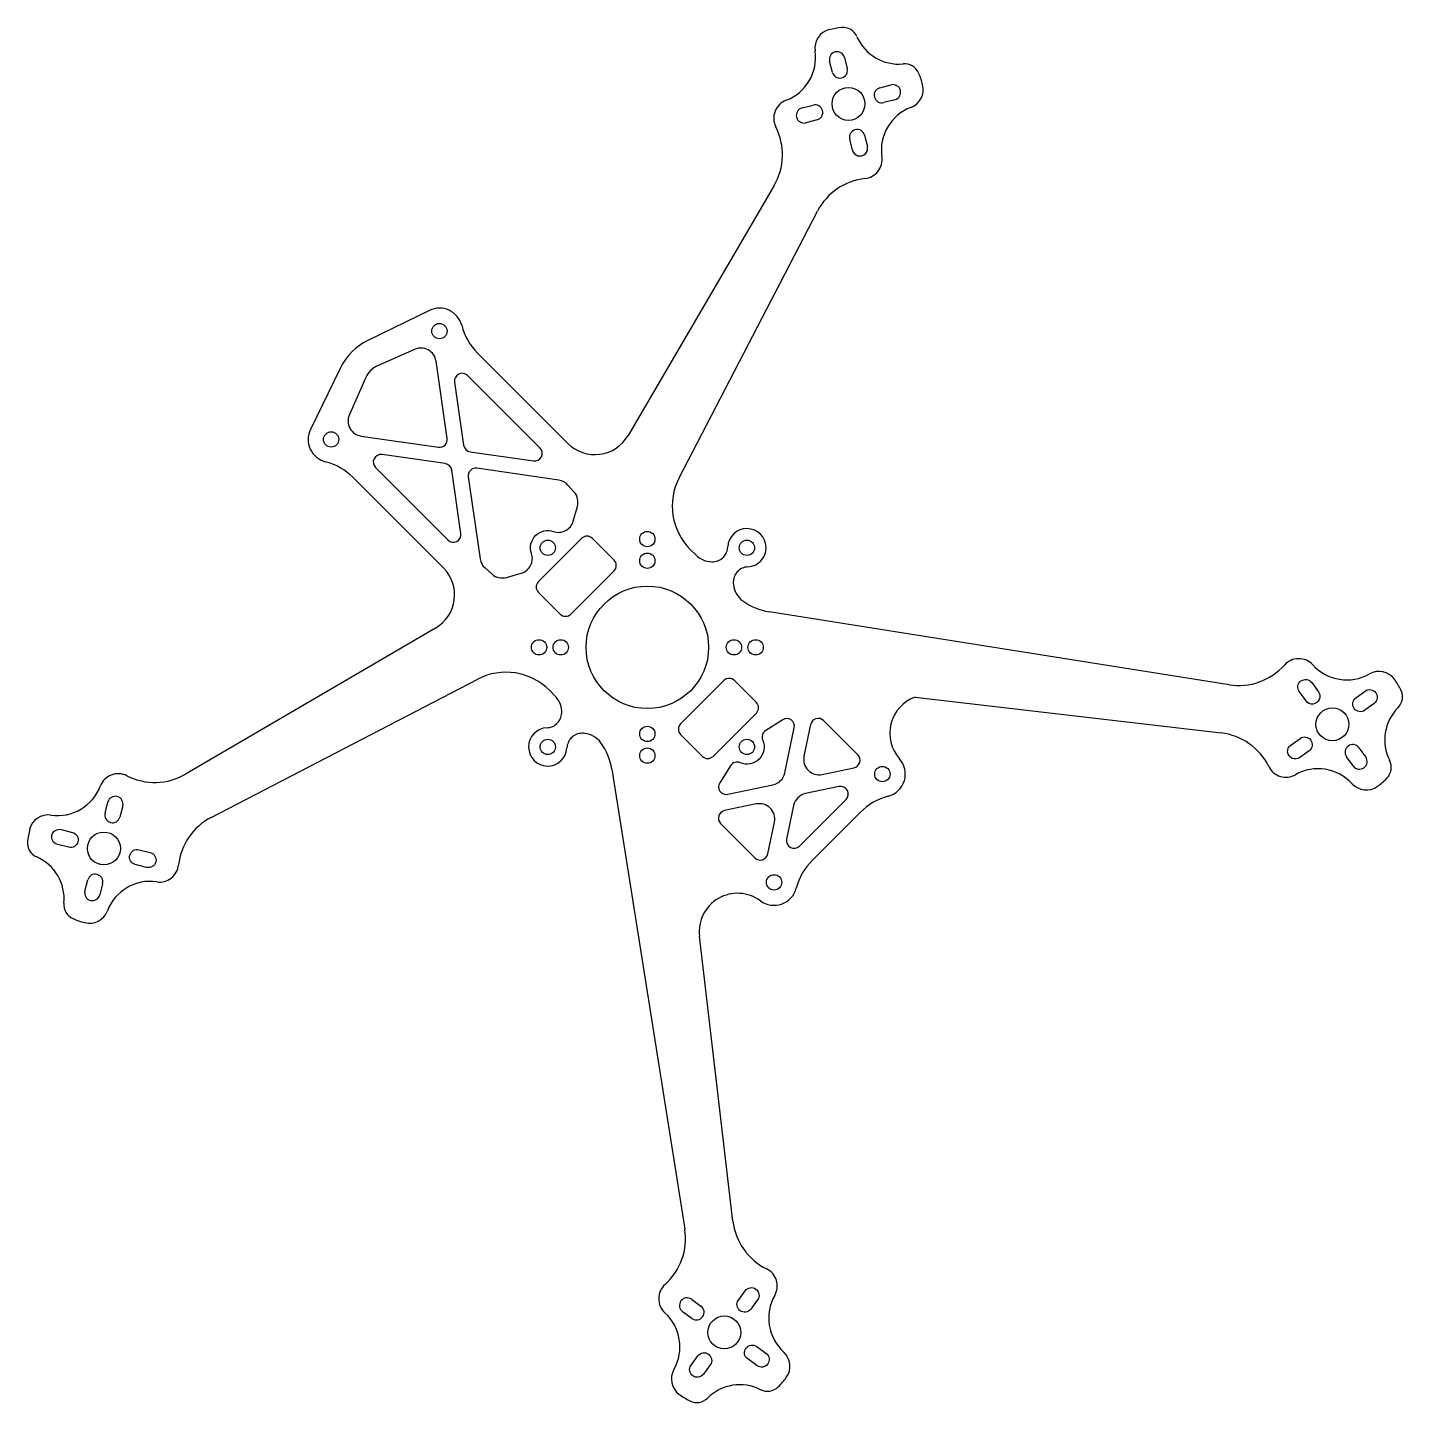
# Model space of a CAD drawing. Header units: millimetres. Extents: x -81 to 99, y -99 to 81.
import ezdxf

# ---------------------------------------------------------------- set-up
doc = ezdxf.new("R2010")
doc.units = ezdxf.units.MM
doc.layers.get('0').update_dxf_attribs({"linetype": 'CONTINUOUS'})

msp = doc.modelspace()

# ---------------------------------------------------------------- linework, layer by layer
for p, q in [((24.16, 75.06), (23.79, 76.51)), ((25.73, 77.01), (26.1, 75.56)), ((30.37, 73.05), (31.82, 73.42)), ((20.2, 70.42), (21.65, 70.8)), ((32.32, 71.49), (30.87, 71.11)), ((22.15, 68.86), (20.7, 68.48)), ((28.35, 66.85), (28.73, 65.4)), ((26.79, 64.89), (26.42, 66.35)), ((16.55, 60.28), (-2.52, 27.64)), ((4.15, 22.13), (22.21, 56.94)), ((-28.46, 43.98), (-36.42, 40.1)), ((-10.37, 26.63), (-22.16, 38.41)), ((-40.1, 36.42), (-43.98, 28.46)), ((-38.41, 22.16), (-26.63, 10.37)), ((6.33, 12.06), (5.59, 12.79)), ((75.96, -4.88), (15.91, 4.64)), ((-27.64, 2.52), (-60.28, -16.55)), ((-56.94, -22.21), (-22.13, -4.15)), ((-12.79, -5.59), (-12.06, -6.33)), ((34.98, -6.49), (74.9, -11.17)), ((92.16, -15.49), (91.28, -14.28)), ((92.9, -13.1), (93.78, -14.32)), ((-4.64, -15.91), (4.88, -75.96)), ((-70.8, -21.65), (-70.42, -20.2)), ((-68.48, -20.7), (-68.86, -22.15)), ((21.52, -27.82), (27.82, -21.52)), ((-73.42, -31.82), (-73.05, -30.37)), ((-71.11, -30.87), (-71.49, -32.32)), ((11.17, -74.9), (6.81, -37.69)), ((5.78, -85.11), (7, -85.99)), ((5.82, -87.61), (4.61, -86.73))]:
    msp.add_line(p, q)
for points in [[(-26.13, 27.26), (-27.59, 37.36, 0.497362), (-30.38, 38.9), (-35.22, 36.74, 0.185341), (-36.74, 35.22), (-38.9, 30.38, 0.497367), (-37.36, 27.59), (-27.26, 26.13, 0.501017)], [(-23.13, 25.53), (-14.87, 24.34, 0.721375), (-14.02, 26.03), (-23.47, 35.49, 0.72138), (-25.17, 34.64), (-23.98, 26.38, 0.33243)], [(-35.49, 23.47), (-26.03, 14.02, 0.72138), (-24.33, 14.87), (-25.53, 23.13, 0.33243), (-26.38, 23.98), (-34.64, 25.17, 0.721375)], [(-21.18, 10.36), (-20.27, 9.55, 0.255414), (-18.4, 9.13), (-16.47, 9.68, 0.43156), (-15.12, 12.26, -0.627432), (-12.26, 15.12, 0.43156), (-9.68, 16.47), (-9.13, 18.4, 0.255416), (-9.55, 20.27), (-10.36, 21.18, 0.177695), (-11.57, 21.84), (-22.25, 23.38, 0.501017), (-23.38, 22.25), (-21.84, 11.57, 0.177694)], [(-14.23, 7.18), (-11.4, 4.35, 0.414214), (-9.98, 4.35), (-4.35, 9.98, 0.414214), (-4.35, 11.4), (-7.18, 14.23, 0.414214), (-8.59, 14.23), (-14.23, 8.59, 0.414214)], [(4.35, -11.4), (7.18, -14.23, 0.414214), (8.59, -14.23), (14.23, -8.59, 0.414214), (14.23, -7.18), (11.4, -4.35, 0.414214), (9.98, -4.35), (4.35, -9.98, 0.414214)], [(85.11, -5.78, -1), (86.73, -4.61), (87.61, -5.82, -1), (85.99, -7)], [(93.71, -5.71, -1), (94.88, -7.33), (93.67, -8.21, -1), (92.5, -6.6)], [(17.95, -16.4), (19.19, -10.5, 0.664038), (17.67, -9.45), (15.45, -10.87, 0.368715), (15.06, -12.11, -0.679587), (12.11, -15.06, 0.368715), (10.87, -15.45), (9.45, -17.67, 0.664038), (10.5, -19.19), (16.4, -17.95, 0.297139)], [(27.47, -14.03), (23.01, -9.57, 0.595514), (21.32, -10.07), (20.45, -14.22, 0.541854), (22.82, -16.59), (26.97, -15.72, 0.595514)], [(85.21, -11.89, -1), (86.39, -13.5), (85.18, -14.39, -1), (84, -12.77)], [(25.03, -18.17), (20.64, -19.1, 0.297139), (19.1, -20.64), (18.17, -25.03, 0.746073), (19.86, -25.94), (25.94, -19.86, 0.746073)], [(15.72, -26.97), (16.59, -22.82, 0.541854), (14.22, -20.45), (10.07, -21.32, 0.595514), (9.57, -23.01), (14.03, -27.47, 0.595514)], [(-77.01, -25.73, -1), (-76.51, -23.79), (-75.06, -24.16, -1), (-75.56, -26.1)], [(-66.85, -28.35, -1), (-66.35, -26.42), (-64.89, -26.79, -1), (-65.4, -28.73)], [(13.5, -86.39, -1), (11.89, -85.21), (12.77, -84, -1), (14.39, -85.18)], [(15.49, -92.16, -1), (14.32, -93.78), (13.1, -92.9, -1), (14.28, -91.28)], [(7.33, -94.88, -1), (5.71, -93.71), (6.6, -92.5, -1), (8.21, -93.67)]]:
    msp.add_lwpolyline(points, format="xyb", close=True)
for centre, radius in [((26.26, 70.95), 2.15), ((-27.14, 41.28), 1), ((-41.28, 27.14), 1), ((0, 14.14), 1), ((-13, 13), 1), ((13, 13), 1), ((0, 11.31), 1), ((0, 0), 8), ((-14.14, 0), 1), ((-11.31, 0), 1), ((11.31, 0), 1), ((14.14, 0), 1), ((89.44, -10.05), 2.15), ((0, -11.31), 1), ((-13, -13), 1), ((13, -13), 1), ((0, -14.14), 1), ((30.68, -16.54), 1), ((-70.95, -26.26), 2.15), ((16.54, -30.68), 1), ((10.05, -89.44), 2.15)]:
    msp.add_circle(centre, radius)
for centre, radius, start, end in [((26.26, 70.95), 10, 95.2494, 104.5), ((25.53, 78.92), 2, 23.7506, 95.2494), ((24.38, 78.22), 2.5, 104.5, 188.1028), ((32.85, 82.14), 6, 203.7506, 275.2494), ((15.97, 77.02), 6, -69.1028, 8.1028), ((24.76, 76.76), 1, 14.5, 194.5), ((25.13, 75.31), 1, -165.5, 14.5), ((33.58, 74.18), 2, 23.7506, 95.2494), ((26.26, 70.95), 10, 14.5, 23.7506), ((30.62, 72.08), 1, 104.5, 284.5), ((32.07, 72.46), 1, -75.5, 104.5), ((33.52, 72.83), 2.5, -69.1028, 14.5), ((19, 69.08), 2.5, 110.8972, 206.9773), ((20.45, 69.45), 1, 104.5, 284.5), ((21.9, 69.83), 1, -75.5, 104.5), ((36.55, 64.89), 6, 110.8972, 188.1028), ((9.64, 64.31), 8, -30.2911, 26.9773), ((27.39, 66.6), 1, 14.5, 194.5), ((27.76, 65.15), 1, -165.5, 14.5), ((28.14, 63.69), 2.5, -83.5776, 8.1028), ((29.31, 53.26), 8, 96.4224, 152.5738), ((-27.14, 41.28), 3, 14.6729, 116.0043), ((-16.5, 44.07), 8, 194.6729, 225), ((-32.91, 32.91), 8, 116.0043, 153.9957), ((-41.28, 27.14), 3, 153.9957, 255.3271), ((-6.83, 30.16), 5, 225, 329.7089), ((-44.07, 16.5), 8, 45, 75.3271), ((11.25, 18.45), 8, 152.5738, 225), ((13, 13), 2.5, -87.2014, 177.6997), ((-30.16, 6.83), 5, -59.7089, 45), ((17.16, 12.54), 8, 233.9542, 260.9992), ((85.03, -3.98), 2.5, 42.3972, 138.1418), ((-18.45, -11.25), 8, 45, 117.4262), ((77.21, 3.02), 8, 260.9992, 318.1418), ((91.31, 1.75), 6, 222.3972, 299.6028), ((95.51, -5.64), 2.5, 36, 119.6028), ((89.44, -10.05), 10, 26.7494, 36), ((36.65, -11.21), 5, 109.4904, 221.7553), ((96.59, -6.45), 2, -44.7494, 26.7494), ((102.27, -12.08), 6, 135.2506, 206.7494), ((-13, -13), 2.5, 92.3001, 357.2011), ((-12.54, -17.16), 8, 9.0008, 36.0456), ((73.97, -19.12), 8, 26.3374, 83.3183), ((92.09, -13.69), 1, 36, 216), ((92.97, -14.9), 1, -144, 36), ((30.68, -16.54), 3, -75.2726, 41.7553), ((83.38, -14.46), 2.5, 206.3374, 299.6028), ((87.57, -21.85), 6, 42.3972, 119.6028), ((95.12, -15.68), 2, -44.7494, 26.7494), ((-69.08, -19), 2.5, 63.0227, 159.1028), ((-64.31, -9.64), 8, 243.0227, 300.2911), ((93.85, -16.12), 2.5, 222.3972, 306), ((89.44, -10.05), 10, 306, 315.2506), ((-77.02, -15.97), 6, 261.8972, 339.1028), ((-69.45, -20.45), 1, -14.5, 165.5), ((33.47, -27.17), 8, 104.7274, 135), ((-78.22, -24.38), 2.5, 81.8972, 165.5), ((-69.83, -21.9), 1, 165.5, 345.5), ((-53.26, -29.31), 8, 117.4262, 173.5776), ((-70.95, -26.26), 10, 165.5, 174.7506), ((-78.92, -25.53), 2, 174.7506, 246.2494), ((-82.14, -32.85), 6, -5.2494, 66.2494), ((-63.69, -28.14), 2.5, 261.8972, 353.5776), ((27.17, -33.47), 8, 135, 165.2726), ((-72.08, -30.62), 1, -14.5, 165.5), ((-72.46, -32.07), 1, 165.5, 345.5), ((-64.89, -36.55), 6, 81.8972, 159.1028), ((11.78, -37.11), 5, 53.513, 186.6817), ((16.54, -30.68), 3, 233.513, 345.2726), ((-74.18, -33.58), 2, 174.7506, 246.2494), ((-70.95, -26.26), 10, 246.2494, 255.5), ((-72.83, -33.52), 2.5, 255.5, 339.1028), ((19.12, -73.97), 8, 186.6817, 243.6626), ((-3.02, -77.21), 8, -48.1418, 9.0008), ((14.46, -83.38), 2.5, -29.6028, 63.6626), ((3.98, -85.03), 2.5, 131.8582, 227.6028), ((5.2, -85.92), 1, 54, 234), ((6.41, -86.8), 1, -126, 54), ((21.85, -87.57), 6, 150.3972, 227.6028), ((-1.75, -91.31), 6, -29.6028, 47.6028), ((16.12, -93.85), 2.5, -36, 47.6028), ((5.64, -95.51), 2.5, 150.3972, 234), ((12.08, -102.27), 6, 63.2506, 134.7494), ((15.68, -95.12), 2, 243.2506, 314.7494), ((10.05, -89.44), 10, 314.7494, 324), ((10.05, -89.44), 10, 234, 243.2506), ((6.45, -96.59), 2, 243.2506, 314.7494)]:
    msp.add_arc(centre, radius, start, end)
for points, knots in [([(8.61, 11.18), (8.87, 11.2), (9.13, 11.26), (9.6, 11.49), (9.81, 11.64), (10.14, 12.01), (10.27, 12.21), (10.44, 12.64), (10.49, 12.87), (10.5, 13.1)], [0, 0, 0, 0, 0.0781289, 0.0781289, 0.1562578, 0.1562578, 0.2260822, 0.2260822, 0.2959065, 0.2959065, 0.2959065, 0.2959065]), ([(6.33, 12.06), (6.6, 11.78), (6.93, 11.56), (7.65, 11.26), (8.04, 11.18), (8.49, 11.18), (8.55, 11.18), (8.61, 11.18)], [0, 0, 0, 0, 0.1171933, 0.1171933, 0.2343867, 0.2343867, 0.2529755, 0.2529755, 0.2529755, 0.2529755]), ([(13.12, 10.5), (12.86, 10.49), (12.61, 10.43), (12.14, 10.21), (11.92, 10.05), (11.58, 9.68), (11.45, 9.47), (11.27, 9.01), (11.22, 8.77), (11.22, 8.53)], [0, 0, 0, 0, 0.0781289, 0.0781289, 0.1562578, 0.1562578, 0.2296299, 0.2296299, 0.3030019, 0.3030019, 0.3030019, 0.3030019]), ([(11.22, 8.53), (11.22, 8.41), (11.24, 7.87), (11.55, 6.95), (12.12, 6.31), (12.45, 6.07)], [0.429301, 0.429301, 0.429301, 0.429301, 0.5, 0.75, 1, 1, 1, 1]), ([(-11.18, -8.61), (-11.18, -8.51), (-11.18, -8.4), (-11.2, -7.92), (-11.29, -7.56), (-11.59, -6.89), (-11.8, -6.59), (-12.06, -6.33)], [0.2019728, 0.2019728, 0.2019728, 0.2019728, 0.2343867, 0.2343867, 0.3446262, 0.3446262, 0.4548658, 0.4548658, 0.4548658, 0.4548658]), ([(-13.1, -10.5), (-12.84, -10.49), (-12.58, -10.43), (-12.11, -10.21), (-11.9, -10.06), (-11.56, -9.7), (-11.43, -9.5), (-11.25, -9.07), (-11.2, -8.85), (-11.18, -8.61)], [0, 0, 0, 0, 0.0781289, 0.0781289, 0.1562578, 0.1562578, 0.2260846, 0.2260846, 0.2959113, 0.2959113, 0.2959113, 0.2959113]), ([(-8.53, -11.22), (-8.79, -11.22), (-9.05, -11.28), (-9.53, -11.48), (-9.74, -11.63), (-10.1, -11.99), (-10.24, -12.19), (-10.43, -12.64), (-10.49, -12.88), (-10.5, -13.12)], [0, 0, 0, 0, 0.0781289, 0.0781289, 0.1562578, 0.1562578, 0.2296279, 0.2296279, 0.302998, 0.302998, 0.302998, 0.302998]), ([(-6.07, -12.45), (-6.31, -12.12), (-6.95, -11.55), (-7.87, -11.24), (-8.41, -11.22), (-8.53, -11.22)], [0, 0, 0, 0, 0.25, 0.5, 0.5707132, 0.5707132, 0.5707132, 0.5707132])]:
    msp.add_open_spline(points, degree=3, knots=knots)

doc.saveas('drawing.dxf')
